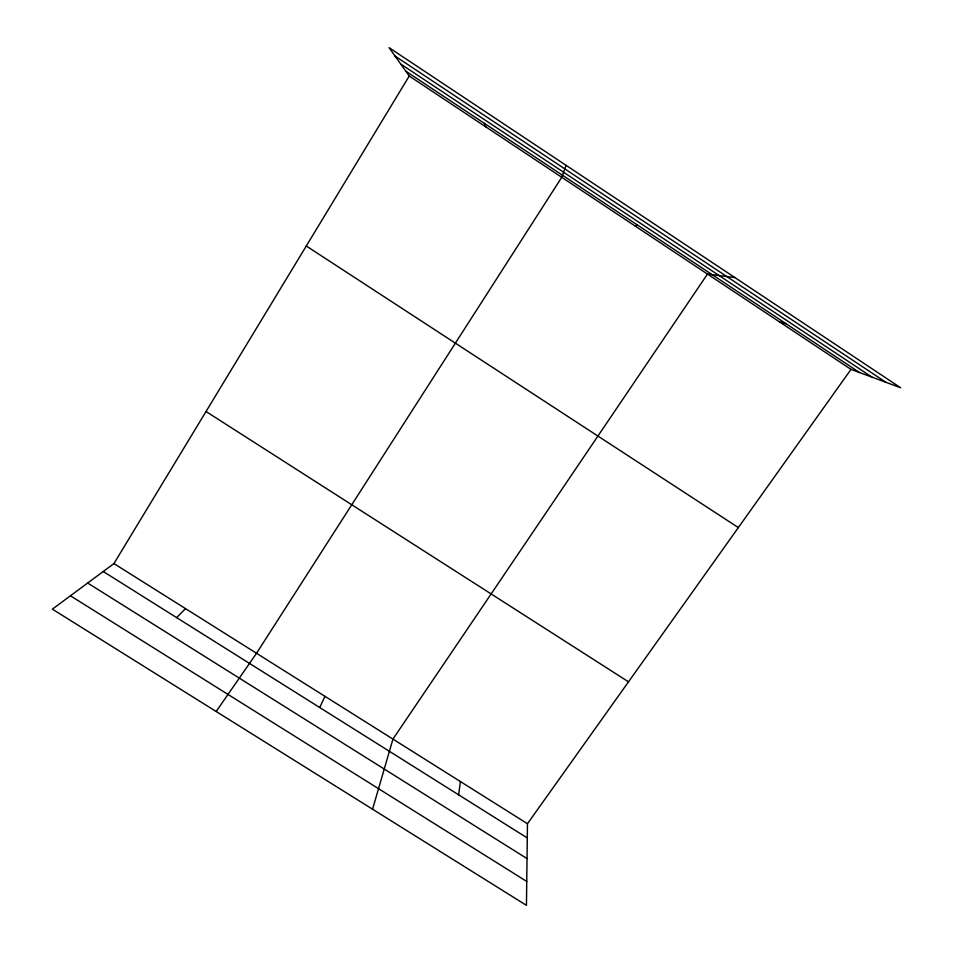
<?xml version="1.0" encoding="UTF-8"?>
<svg xmlns="http://www.w3.org/2000/svg" width="953" height="953" viewBox="0 0 953 953"><rect width="100%" height="100%" fill="white"/><g stroke="black" fill="none" stroke-linecap="round" stroke-linejoin="round"><path stroke-width="1.43" d="M851.005 369.371L527.462 823.726L526.449 905.35L52.379 609.158L113.931 563.58L409.242 76.026L389.062 47.65L900.621 387.752L851.005 369.371L409.242 76.026M458.596 794.778L460.442 781.555M372.563 809.204L392.946 739.099L707.483 274.071L734.834 277.537M566.094 165.346L561.746 177.294L256.524 653.281L216.176 711.498M319.708 707.519L324.973 696.345M176.65 617.627L185.49 608.598M634.889 225.873L637.64 225.146M779.518 321.9L786.165 323.794M87.676 583.022L527.033 858.593M70.439 595.792L526.747 881.454M113.931 563.58L527.462 823.726M103.234 571.502L527.283 837.949M206.039 411.517L628.504 681.836M306.294 245.993L738.349 527.581M395.03 56.048L885.968 382.32M400.701 64.006L872.055 377.174M405.775 71.141L859.558 372.54M484.458 123.402L485.804 126.856"/></g></svg>
